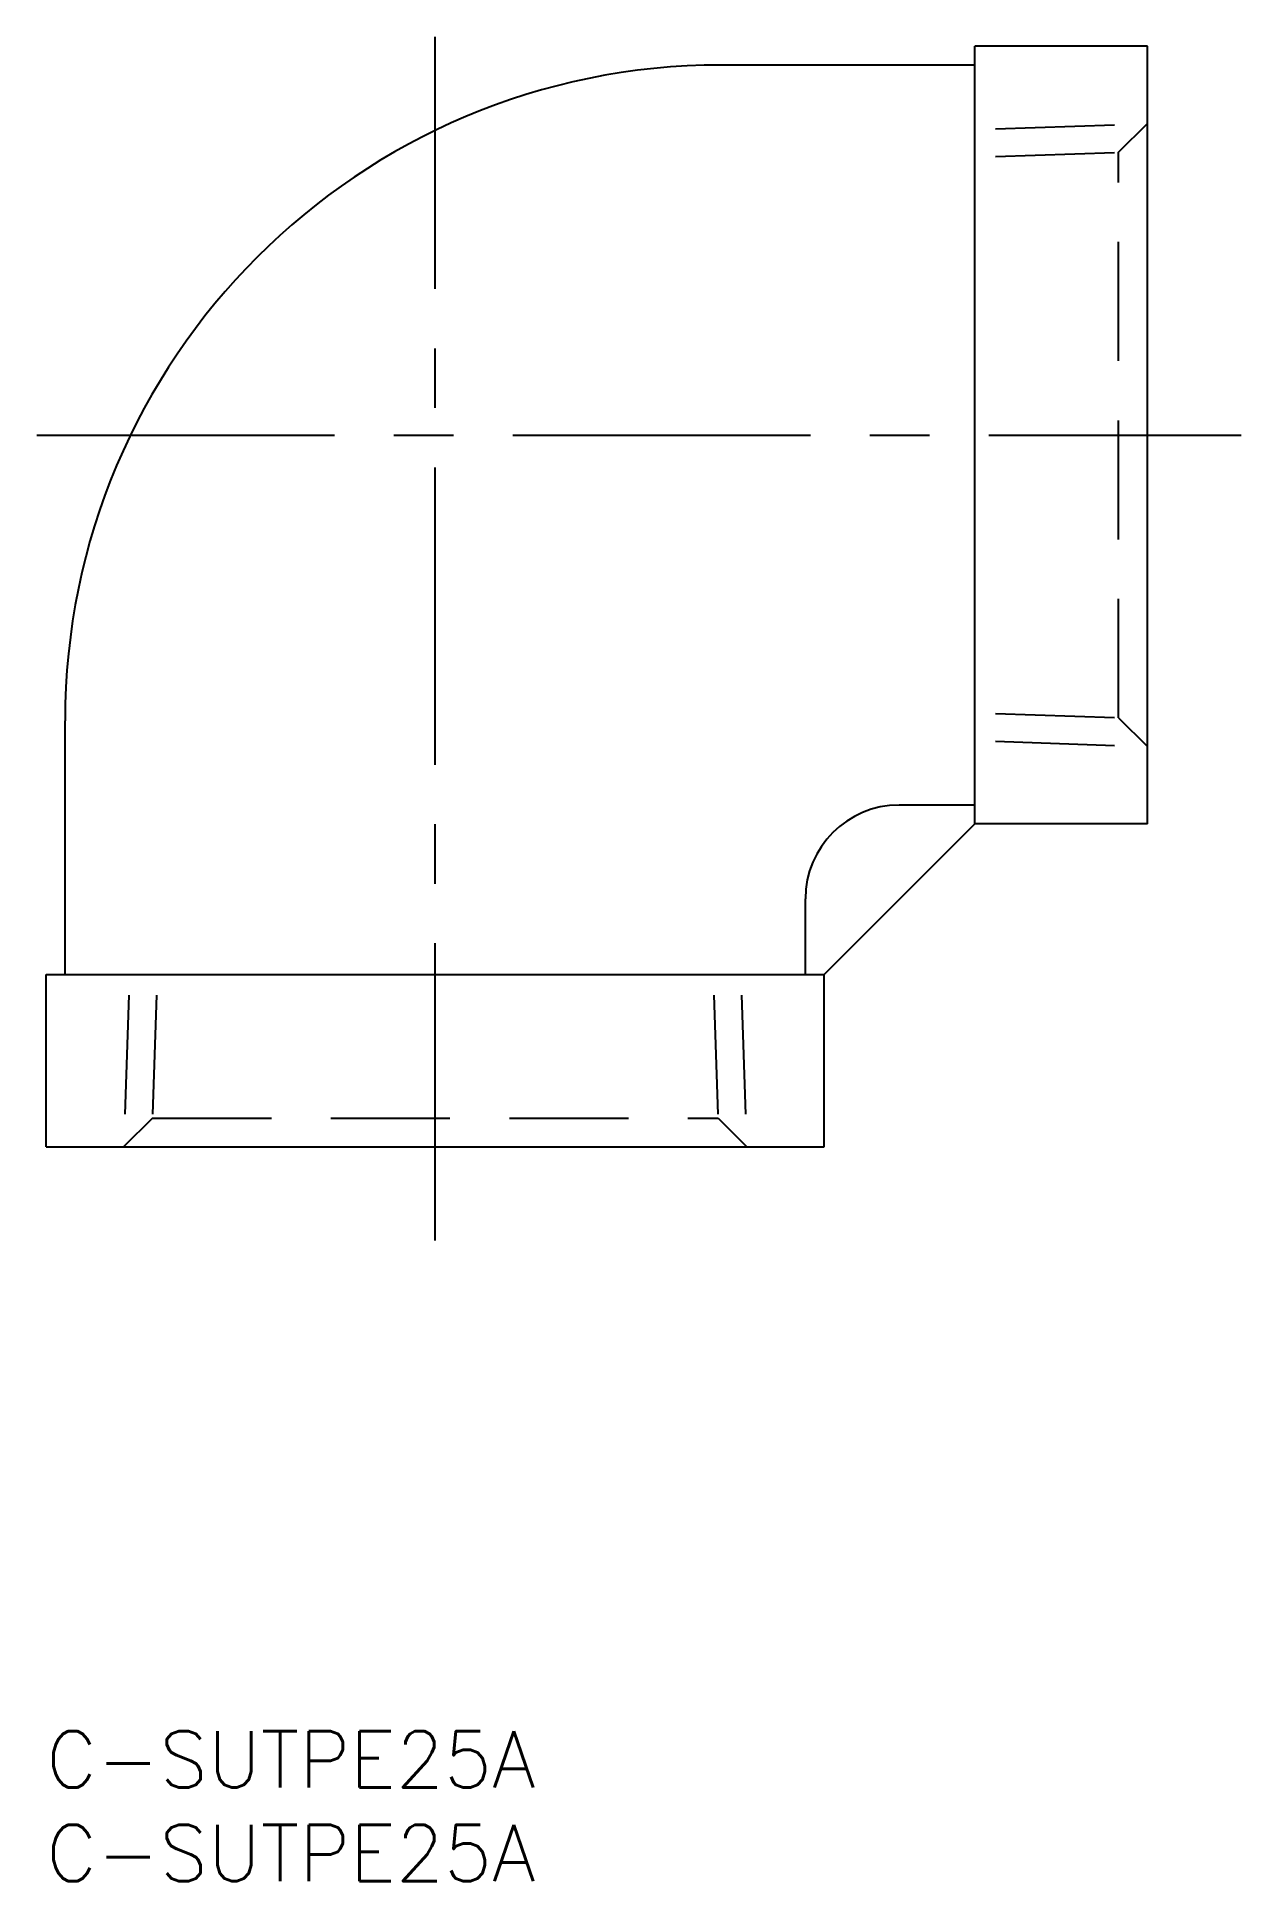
# Model space of a CAD drawing. Extents: x -0.5 to 63.8, y -8 to 90.4.
import ezdxf

# ---------------------------------------------------------------- set-up
doc = ezdxf.new("R2010")
doc.units = 0
doc.header["$LTSCALE"] = 0.5
doc.linetypes.add('CENTER', pattern=[50.8, 31.75, -6.35, 6.35, -6.35])
doc.linetypes.add('DASHED', pattern=[19.05, 12.7, -6.35])
doc.layers.get('0').update_dxf_attribs({"linetype": 'CONTINUOUS'})
doc.layers.add('CENTER', color=1, linetype='CENTER')
doc.styles.get("Standard").update_dxf_attribs({"font": 'txt.shx', "height": 3, "bigfont": 'bigfont.shx'})

# ---------------------------------------------------------------- blocks, each defined once
blk = doc.blocks.new('*U12')
at = {"color": 7, "linetype": 'CONTINUOUS'}
blk.add_text('C-SUTPE25A', height=3, dxfattribs=at).set_placement((0, -3))
blk = doc.blocks.new('*U13')
at = {"color": 7, "linetype": 'CONTINUOUS'}
blk.add_text('C-SUTPE25A', height=3, dxfattribs=at).set_placement((0, -8))

msp = doc.modelspace()

# ---------------------------------------------------------------- linework, layer by layer
at = {"color": 7, "linetype": 'CONTINUOUS'}
for p, q in [((58.75, 89.938), (49.55, 89.938)), ((49.55, 48.438), (49.55, 89.938)), ((58.75, 48.438), (58.75, 89.938)), ((49.55, 88.938), (36, 88.938)), ((1, 40.388), (1, 53.938)), ((49.55, 49.438), (45.5, 49.438)), ((41.5, 40.388), (49.55, 48.438)), ((58.75, 48.438), (49.55, 48.438)), ((40.5, 40.388), (40.5, 44.438)), ((0, 40.388), (41.5, 40.388)), ((0, 31.188), (0, 40.388)), ((41.5, 31.188), (41.5, 40.388)), ((0, 31.188), (41.5, 31.188))]:
    msp.add_line(p, q, dxfattribs=at)
at = {"color": 3, "linetype": 'DASHED'}
for p, q in [((50.65, 85.53), (58.75, 85.813)), ((57.217, 84.28), (58.75, 85.813)), ((50.65, 84.051), (57.217, 84.28)), ((57.217, 54.096), (57.217, 84.28)), ((50.65, 54.326), (57.217, 54.096)), ((57.217, 54.096), (58.75, 52.564)), ((50.65, 52.847), (58.75, 52.564)), ((4.408, 39.288), (4.126, 31.188)), ((5.887, 39.288), (5.658, 32.721)), ((35.613, 39.288), (35.842, 32.721)), ((37.092, 39.288), (37.375, 31.188)), ((5.658, 32.721), (4.126, 31.188)), ((5.658, 32.721), (35.842, 32.721)), ((35.842, 32.721), (37.375, 31.188))]:
    msp.add_line(p, q, dxfattribs=at)
at = {"color": 7, "linetype": 'CONTINUOUS'}
for centre, radius in [((36, 53.938), 35), ((45.5, 44.438), 5)]:
    msp.add_arc(centre, radius, 90, 180, dxfattribs=at)
at = {"layer": 'CENTER', "color": 1, "linetype": 'CENTER'}
for p, q in [((20.75, 26.188), (20.75, 90.441)), ((-0.503, 69.188), (63.75, 69.188))]:
    msp.add_line(p, q, dxfattribs=at)

# ---------------------------------------------------------------- block references
at = {"color": 7, "linetype": 'CONTINUOUS'}
for name in ['*U12', '*U13']:
    msp.add_blockref(name, (0, 0), dxfattribs=at)

doc.saveas('drawing.dxf')
